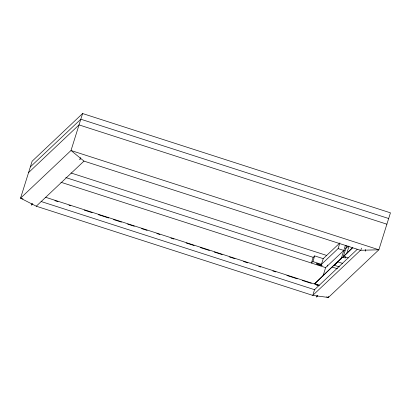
<?xml version="1.0" encoding="UTF-8"?>
<svg xmlns="http://www.w3.org/2000/svg" width="411" height="411" viewBox="0 0 411 411"><rect width="100%" height="100%" fill="white"/><g stroke="black" fill="none" stroke-linecap="round" stroke-linejoin="round"><path stroke-width="0.62" d="M31.529 205.259L32.063 203.553M31.981 204.827L32.341 203.686M82.596 113.534L71.011 150.493L20.55 198.174L36.26 206.204L312.761 295.386L328.404 297.466L378.865 249.785L390.45 212.826L82.596 113.534L32.135 161.215L20.55 198.174L22.995 198.965M79.708 159.73L80.068 158.589M80.166 159.298L80.7 157.593M314.682 255.909L313.161 257.343L311.379 263.03L312.899 261.596L314.682 255.909L323.231 258.668L339.892 242.927M312.899 261.596L321.448 264.35L323.231 258.668M357.169 249.415L314.543 289.698L312.761 295.386L360.483 250.289L378.865 249.785L71.011 150.493L83.983 161.107L360.483 250.289M323.015 275.971L325.63 267.628L343.807 250.448M316.578 297.194L317.112 295.488M317.035 296.763L317.39 295.627M327.151 266.189L327.505 265.054M321.448 264.35L338.109 248.609L339.712 243.492M328.785 296.249L328.404 297.466L326.57 296.876M341.135 258.981L345.415 245.331M342.892 257.748L346.648 245.768M345.713 256.798L345.332 258.016L342.481 257.096L334.261 265.254L339.394 266.909M346.858 253.145L348.96 246.441M360.94 249.857L361.475 248.152M365.215 251.234L365.749 249.528M314.744 283.693L336.948 262.326L314.744 283.693L319.306 285.167M334.261 265.254L342.481 257.096M348.184 257.877L343.622 256.407L352.361 247.761M30.352 166.902L80.813 119.221L388.667 218.513M28.57 172.589L79.03 124.903L386.885 224.195M36.26 206.204L83.983 161.107M345.754 248.614L348.446 246.071M343.622 256.407L352.746 247.792M338.109 248.609L345.009 250.838M71 172.98L326.755 255.467M337.847 261.864L342.409 263.338M65.775 177.557L313.161 257.343M332.314 267.093L337.446 268.748M60.941 182.258L325.63 267.628M45.467 197.229L318.921 285.429M54.93 200.666L57.982 201.652M68.971 205.197L70.8 205.788M84.229 210.119L92.162 212.677M98.27 214.645L108.643 217.989M113.528 219.566L121.461 222.125M127.564 224.093L134.279 226.261M141.605 228.624L147.097 230.396M156.863 233.546L159.915 234.527M170.904 238.072L173.956 239.058M186.162 242.993L194.1 245.552M200.203 247.52L209.358 250.474M214.244 252.051L222.176 254.609M229.502 256.973L234.994 258.745M243.538 261.499L247.812 262.876M258.802 266.42L260.631 267.011M272.837 270.947L275.889 271.933M286.878 275.478L297.256 278.822M302.136 280.4L311.291 283.354M316.177 284.926L318.006 285.517M41.095 201.503L314.543 289.698M317.575 264.401A3 0.365 17.4 0 0 322.116 265.532A3 0.365 17.4 0 0 318.104 263.903A3 0.365 17.4 0 0 317.575 264.401"/></g></svg>
